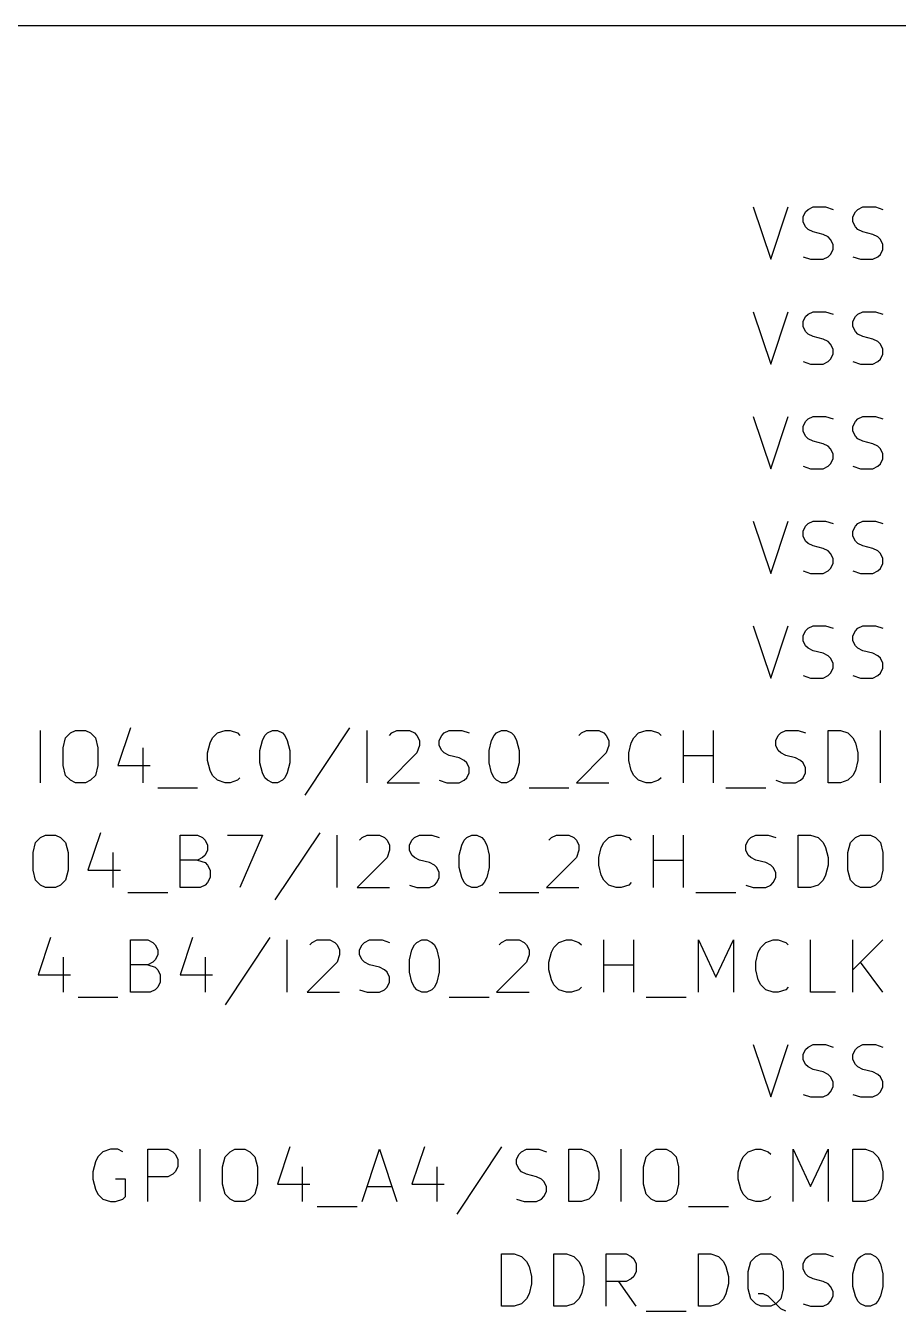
# Model space of a CAD drawing. Header units: millimetres. Extents: x 3 to 237, y -203 to -4.
# Drawn here: x 171.49 to 192.67, y -36.27 to -5.08 of the extents above; entities that cross this region are included whole.
import ezdxf

# ---------------------------------------------------------------- set-up
doc = ezdxf.new("R2010")
doc.units = ezdxf.units.MM
doc.layers.add('GREENSIXTYFIVE', color=129, linetype='CONTINUOUS')
doc.layers.add('RED', color=14, linetype='CONTINUOUS')

msp = doc.modelspace()

# ---------------------------------------------------------------- linework, layer by layer
at = {"layer": 'GREENSIXTYFIVE', "linetype": 'CONTINUOUS'}
for p, q in [((189.1453, -9.4775), (189.5686, -10.7475)), ((189.5686, -10.7475), (189.992, -9.4775)), ((190.3549, -9.7194), (190.4153, -9.5985)), ((190.4153, -9.5985), (190.4758, -9.538)), ((190.4758, -9.538), (190.5968, -9.4775)), ((190.5968, -9.4775), (190.8991, -9.4775)), ((190.8991, -9.4775), (191.0806, -9.538)), ((191.5644, -9.7194), (191.6248, -9.5985)), ((191.6248, -9.5985), (191.6853, -9.538)), ((191.6853, -9.538), (191.8063, -9.4775)), ((191.8063, -9.4775), (192.1086, -9.4775)), ((192.1086, -9.4775), (192.2901, -9.538)), ((190.3549, -9.8404), (190.3549, -9.7194)), ((190.4153, -9.9613), (190.3549, -9.8404)), ((190.4758, -10.0218), (190.4153, -9.9613)), ((191.5644, -9.8404), (191.5644, -9.7194)), ((191.6248, -9.9613), (191.5644, -9.8404)), ((191.6853, -10.0218), (191.6248, -9.9613)), ((190.5968, -10.0823), (190.4758, -10.0218)), ((190.8387, -10.1428), (190.5968, -10.0823)), ((190.9596, -10.2032), (190.8387, -10.1428)), ((191.0201, -10.2637), (190.9596, -10.2032)), ((191.0806, -10.3847), (191.0201, -10.2637)), ((191.8063, -10.0823), (191.6853, -10.0218)), ((192.0482, -10.1428), (191.8063, -10.0823)), ((192.1691, -10.2032), (192.0482, -10.1428)), ((192.2296, -10.2637), (192.1691, -10.2032)), ((192.2901, -10.3847), (192.2296, -10.2637)), ((191.0201, -10.6266), (191.0806, -10.5056)), ((191.0806, -10.5056), (191.0806, -10.3847)), ((192.2296, -10.6266), (192.2901, -10.5056)), ((192.2901, -10.5056), (192.2901, -10.3847)), ((190.3549, -10.6871), (190.5363, -10.7475)), ((190.5363, -10.7475), (190.8387, -10.7475)), ((190.8387, -10.7475), (190.9596, -10.6871)), ((190.9596, -10.6871), (191.0201, -10.6266)), ((191.5644, -10.6871), (191.7458, -10.7475)), ((191.7458, -10.7475), (192.0482, -10.7475)), ((192.0482, -10.7475), (192.1691, -10.6871)), ((192.1691, -10.6871), (192.2296, -10.6266)), ((189.1453, -12.0175), (189.5686, -13.2875)), ((189.5686, -13.2875), (189.992, -12.0175)), ((190.3549, -12.2594), (190.4153, -12.1385)), ((190.4153, -12.1385), (190.4758, -12.078)), ((190.4758, -12.078), (190.5968, -12.0175)), ((190.5968, -12.0175), (190.8991, -12.0175)), ((190.8991, -12.0175), (191.0806, -12.078)), ((191.5644, -12.2594), (191.6248, -12.1385)), ((191.6248, -12.1385), (191.6853, -12.078)), ((191.6853, -12.078), (191.8063, -12.0175)), ((191.8063, -12.0175), (192.1086, -12.0175)), ((192.1086, -12.0175), (192.2901, -12.078)), ((190.3549, -12.3804), (190.3549, -12.2594)), ((190.4153, -12.5013), (190.3549, -12.3804)), ((191.5644, -12.3804), (191.5644, -12.2594)), ((191.6248, -12.5013), (191.5644, -12.3804)), ((190.4758, -12.5618), (190.4153, -12.5013)), ((190.5968, -12.6223), (190.4758, -12.5618)), ((190.8387, -12.6828), (190.5968, -12.6223)), ((190.9596, -12.7432), (190.8387, -12.6828)), ((191.0201, -12.8037), (190.9596, -12.7432)), ((191.6853, -12.5618), (191.6248, -12.5013)), ((191.8063, -12.6223), (191.6853, -12.5618)), ((192.0482, -12.6828), (191.8063, -12.6223)), ((192.1691, -12.7432), (192.0482, -12.6828)), ((192.2296, -12.8037), (192.1691, -12.7432)), ((191.0806, -12.9247), (191.0201, -12.8037)), ((191.0201, -13.1666), (191.0806, -13.0456)), ((191.0806, -13.0456), (191.0806, -12.9247)), ((192.2901, -12.9247), (192.2296, -12.8037)), ((192.2296, -13.1666), (192.2901, -13.0456)), ((192.2901, -13.0456), (192.2901, -12.9247)), ((190.3549, -13.2271), (190.5363, -13.2875)), ((190.5363, -13.2875), (190.8387, -13.2875)), ((190.8387, -13.2875), (190.9596, -13.2271)), ((190.9596, -13.2271), (191.0201, -13.1666)), ((191.5644, -13.2271), (191.7458, -13.2875)), ((191.7458, -13.2875), (192.0482, -13.2875)), ((192.0482, -13.2875), (192.1691, -13.2271)), ((192.1691, -13.2271), (192.2296, -13.1666)), ((189.1453, -14.5575), (189.5686, -15.8275)), ((189.5686, -15.8275), (189.992, -14.5575)), ((190.4153, -14.6785), (190.4758, -14.618)), ((190.4758, -14.618), (190.5968, -14.5575)), ((190.5968, -14.5575), (190.8991, -14.5575)), ((190.8991, -14.5575), (191.0806, -14.618)), ((191.6248, -14.6785), (191.6853, -14.618)), ((191.6853, -14.618), (191.8063, -14.5575)), ((191.8063, -14.5575), (192.1086, -14.5575)), ((192.1086, -14.5575), (192.2901, -14.618)), ((190.3549, -14.7994), (190.4153, -14.6785)), ((190.3549, -14.9204), (190.3549, -14.7994)), ((190.4153, -15.0413), (190.3549, -14.9204)), ((191.5644, -14.7994), (191.6248, -14.6785)), ((191.5644, -14.9204), (191.5644, -14.7994)), ((191.6248, -15.0413), (191.5644, -14.9204)), ((190.4758, -15.1018), (190.4153, -15.0413)), ((190.5968, -15.1623), (190.4758, -15.1018)), ((190.8387, -15.2228), (190.5968, -15.1623)), ((190.9596, -15.2832), (190.8387, -15.2228)), ((191.6853, -15.1018), (191.6248, -15.0413)), ((191.8063, -15.1623), (191.6853, -15.1018)), ((192.0482, -15.2228), (191.8063, -15.1623)), ((192.1691, -15.2832), (192.0482, -15.2228)), ((191.0201, -15.3437), (190.9596, -15.2832)), ((191.0806, -15.4647), (191.0201, -15.3437)), ((191.0201, -15.7066), (191.0806, -15.5856)), ((191.0806, -15.5856), (191.0806, -15.4647)), ((192.2296, -15.3437), (192.1691, -15.2832)), ((192.2901, -15.4647), (192.2296, -15.3437)), ((192.2296, -15.7066), (192.2901, -15.5856)), ((192.2901, -15.5856), (192.2901, -15.4647)), ((190.3549, -15.7671), (190.5363, -15.8275)), ((190.5363, -15.8275), (190.8387, -15.8275)), ((190.8387, -15.8275), (190.9596, -15.7671)), ((190.9596, -15.7671), (191.0201, -15.7066)), ((191.5644, -15.7671), (191.7458, -15.8275)), ((191.7458, -15.8275), (192.0482, -15.8275)), ((192.0482, -15.8275), (192.1691, -15.7671)), ((192.1691, -15.7671), (192.2296, -15.7066)), ((189.1453, -17.0975), (189.5686, -18.3675)), ((189.5686, -18.3675), (189.992, -17.0975)), ((190.4758, -17.158), (190.5968, -17.0975)), ((190.5968, -17.0975), (190.8991, -17.0975)), ((190.8991, -17.0975), (191.0806, -17.158)), ((191.6853, -17.158), (191.8063, -17.0975)), ((191.8063, -17.0975), (192.1086, -17.0975)), ((192.1086, -17.0975), (192.2901, -17.158)), ((190.3549, -17.3394), (190.4153, -17.2185)), ((190.3549, -17.4604), (190.3549, -17.3394)), ((190.4153, -17.5813), (190.3549, -17.4604)), ((190.4153, -17.2185), (190.4758, -17.158)), ((191.5644, -17.3394), (191.6248, -17.2185)), ((191.5644, -17.4604), (191.5644, -17.3394)), ((191.6248, -17.5813), (191.5644, -17.4604)), ((191.6248, -17.2185), (191.6853, -17.158)), ((190.4758, -17.6418), (190.4153, -17.5813)), ((190.5968, -17.7023), (190.4758, -17.6418)), ((190.8387, -17.7628), (190.5968, -17.7023)), ((190.9596, -17.8232), (190.8387, -17.7628)), ((191.6853, -17.6418), (191.6248, -17.5813)), ((191.8063, -17.7023), (191.6853, -17.6418)), ((192.0482, -17.7628), (191.8063, -17.7023)), ((192.1691, -17.8232), (192.0482, -17.7628)), ((191.0201, -17.8837), (190.9596, -17.8232)), ((191.0806, -18.0047), (191.0201, -17.8837)), ((191.0806, -18.1256), (191.0806, -18.0047)), ((192.2296, -17.8837), (192.1691, -17.8232)), ((192.2901, -18.0047), (192.2296, -17.8837)), ((192.2901, -18.1256), (192.2901, -18.0047)), ((190.3549, -18.3071), (190.5363, -18.3675)), ((190.5363, -18.3675), (190.8387, -18.3675)), ((190.8387, -18.3675), (190.9596, -18.3071)), ((190.9596, -18.3071), (191.0201, -18.2466)), ((191.0201, -18.2466), (191.0806, -18.1256)), ((191.5644, -18.3071), (191.7458, -18.3675)), ((191.7458, -18.3675), (192.0482, -18.3675)), ((192.0482, -18.3675), (192.1691, -18.3071)), ((192.1691, -18.3071), (192.2296, -18.2466)), ((192.2296, -18.2466), (192.2901, -18.1256)), ((189.1453, -19.6375), (189.5686, -20.9075)), ((189.5686, -20.9075), (189.992, -19.6375)), ((190.4758, -19.698), (190.5968, -19.6375)), ((190.5968, -19.6375), (190.8991, -19.6375)), ((190.8991, -19.6375), (191.0806, -19.698)), ((191.6853, -19.698), (191.8063, -19.6375)), ((191.8063, -19.6375), (192.1086, -19.6375)), ((192.1086, -19.6375), (192.2901, -19.698)), ((190.3549, -19.8794), (190.4153, -19.7585)), ((190.3549, -20.0004), (190.3549, -19.8794)), ((190.4153, -19.7585), (190.4758, -19.698)), ((191.5644, -19.8794), (191.6248, -19.7585)), ((191.5644, -20.0004), (191.5644, -19.8794)), ((191.6248, -19.7585), (191.6853, -19.698)), ((190.4153, -20.1213), (190.3549, -20.0004)), ((190.4758, -20.1818), (190.4153, -20.1213)), ((190.5968, -20.2423), (190.4758, -20.1818)), ((190.8387, -20.3028), (190.5968, -20.2423)), ((191.6248, -20.1213), (191.5644, -20.0004)), ((191.6853, -20.1818), (191.6248, -20.1213)), ((191.8063, -20.2423), (191.6853, -20.1818)), ((192.0482, -20.3028), (191.8063, -20.2423)), ((190.9596, -20.3632), (190.8387, -20.3028)), ((191.0201, -20.4237), (190.9596, -20.3632)), ((191.0806, -20.5447), (191.0201, -20.4237)), ((191.0806, -20.6656), (191.0806, -20.5447)), ((192.1691, -20.3632), (192.0482, -20.3028)), ((192.2296, -20.4237), (192.1691, -20.3632)), ((192.2901, -20.5447), (192.2296, -20.4237)), ((192.2901, -20.6656), (192.2901, -20.5447)), ((190.3549, -20.8471), (190.5363, -20.9075)), ((190.8387, -20.9075), (190.9596, -20.8471)), ((190.9596, -20.8471), (191.0201, -20.7866)), ((191.0201, -20.7866), (191.0806, -20.6656)), ((191.5644, -20.8471), (191.7458, -20.9075)), ((192.0482, -20.9075), (192.1691, -20.8471)), ((192.1691, -20.8471), (192.2296, -20.7866)), ((192.2296, -20.7866), (192.2901, -20.6656)), ((190.5363, -20.9075), (190.8387, -20.9075)), ((191.7458, -20.9075), (192.0482, -20.9075)), ((174.0263, -22.1171), (173.724, -23.0242)), ((179.3482, -22.1171), (178.2596, -23.7499)), ((171.8491, -23.4475), (171.8491, -22.1775)), ((172.3935, -22.6009), (172.4539, -22.359)), ((172.4539, -22.359), (172.5749, -22.238)), ((172.5749, -22.238), (172.6958, -22.1775)), ((172.6958, -22.1775), (172.9377, -22.1775)), ((172.9377, -22.1775), (173.0587, -22.238)), ((173.0587, -22.238), (173.1796, -22.359)), ((173.1796, -22.359), (173.2401, -22.6009)), ((175.9615, -22.4799), (176.022, -22.359)), ((176.022, -22.359), (176.143, -22.238)), ((176.143, -22.238), (176.3244, -22.1775)), ((176.3244, -22.1775), (176.4453, -22.1775)), ((176.4453, -22.1775), (176.6268, -22.238)), ((176.6268, -22.238), (176.6872, -22.2985)), ((177.1711, -22.6613), (177.2315, -22.4194)), ((177.2315, -22.4194), (177.292, -22.2985)), ((177.292, -22.2985), (177.3525, -22.238)), ((177.3525, -22.238), (177.4734, -22.1775)), ((177.4734, -22.1775), (177.5944, -22.1775)), ((177.5944, -22.1775), (177.7153, -22.238)), ((177.7153, -22.238), (177.7758, -22.2985)), ((177.7758, -22.2985), (177.8363, -22.4194)), ((177.8363, -22.4194), (177.8968, -22.6613)), ((179.7715, -23.4475), (179.7715, -22.1775)), ((180.3159, -22.2985), (180.3763, -22.238)), ((180.3763, -22.238), (180.4973, -22.1775)), ((180.4973, -22.1775), (180.7997, -22.1775)), ((180.7997, -22.1775), (180.9206, -22.238)), ((180.9206, -22.238), (180.9811, -22.2985)), ((180.9811, -22.2985), (181.0416, -22.4194)), ((181.0416, -22.4194), (181.0416, -22.5404)), ((181.5254, -22.4194), (181.5858, -22.2985)), ((181.5254, -22.5404), (181.5254, -22.4194)), ((181.5858, -22.2985), (181.6463, -22.238)), ((181.6463, -22.238), (181.7673, -22.1775)), ((181.7673, -22.1775), (182.0696, -22.1775)), ((182.0696, -22.1775), (182.2511, -22.238)), ((182.7349, -22.6613), (182.7953, -22.4194)), ((182.7953, -22.4194), (182.8558, -22.2985)), ((182.8558, -22.2985), (182.9163, -22.238)), ((182.9163, -22.238), (183.0372, -22.1775)), ((183.0372, -22.1775), (183.1582, -22.1775)), ((183.1582, -22.1775), (183.2791, -22.238)), ((183.2791, -22.238), (183.3396, -22.2985)), ((183.3396, -22.2985), (183.4001, -22.4194)), ((183.4001, -22.4194), (183.4606, -22.6613)), ((184.912, -22.2985), (184.9724, -22.238)), ((184.9724, -22.238), (185.0934, -22.1775)), ((185.0934, -22.1775), (185.3958, -22.1775)), ((185.3958, -22.1775), (185.5167, -22.238)), ((185.5167, -22.238), (185.5772, -22.2985)), ((185.5772, -22.2985), (185.6377, -22.4194)), ((185.6377, -22.4194), (185.6377, -22.5404)), ((186.1819, -22.4799), (186.2424, -22.359)), ((186.2424, -22.359), (186.3634, -22.238)), ((186.3634, -22.238), (186.5448, -22.1775)), ((186.5448, -22.1775), (186.6657, -22.1775)), ((186.6657, -22.1775), (186.8472, -22.238)), ((186.8472, -22.238), (186.9076, -22.2985)), ((187.4519, -23.4475), (187.4519, -22.1775)), ((188.1776, -23.4475), (188.1776, -22.1775)), ((189.6896, -22.4194), (189.75, -22.2985)), ((189.6896, -22.5404), (189.6896, -22.4194)), ((189.75, -22.2985), (189.8105, -22.238)), ((189.8105, -22.238), (189.9315, -22.1775)), ((189.9315, -22.1775), (190.2338, -22.1775)), ((190.2338, -22.1775), (190.4153, -22.238)), ((190.9595, -23.4475), (190.9595, -22.1775)), ((190.9595, -22.1775), (191.2619, -22.1775)), ((191.2619, -22.1775), (191.4433, -22.238)), ((191.4433, -22.238), (191.5643, -22.359)), ((191.5643, -22.359), (191.6248, -22.4799)), ((192.2295, -23.4475), (192.2295, -22.1775)), ((172.3935, -23.0242), (172.3935, -22.6009)), ((173.2401, -22.6009), (173.2401, -23.0242)), ((174.3287, -22.6009), (174.3287, -23.4475)), ((175.9011, -22.7218), (175.9615, -22.4799)), ((175.9011, -22.9032), (175.9011, -22.7218)), ((177.1711, -22.9637), (177.1711, -22.6613)), ((177.8968, -22.6613), (177.8968, -22.9637)), ((180.9811, -22.7218), (180.2554, -23.4475)), ((181.0416, -22.5404), (180.9811, -22.7218)), ((181.5858, -22.6613), (181.5254, -22.5404)), ((181.6463, -22.7218), (181.5858, -22.6613)), ((181.7673, -22.7823), (181.6463, -22.7218)), ((182.7349, -22.9637), (182.7349, -22.6613)), ((183.4606, -22.6613), (183.4606, -22.9637)), ((185.5772, -22.7218), (184.8515, -23.4475)), ((185.6377, -22.5404), (185.5772, -22.7218)), ((186.1215, -22.7218), (186.1819, -22.4799)), ((186.1215, -22.9032), (186.1215, -22.7218)), ((189.75, -22.6613), (189.6896, -22.5404)), ((189.8105, -22.7218), (189.75, -22.6613)), ((189.9315, -22.7823), (189.8105, -22.7218)), ((191.6248, -22.4799), (191.6852, -22.7218)), ((191.6852, -22.7218), (191.6852, -22.9032)), ((172.4539, -23.2661), (172.3935, -23.0242)), ((173.2401, -23.0242), (173.1796, -23.2661)), ((173.724, -23.0242), (174.5101, -23.0242)), ((175.9615, -23.1451), (175.9011, -22.9032)), ((177.2315, -23.2056), (177.1711, -22.9637)), ((177.8968, -22.9637), (177.8363, -23.2056)), ((182.0092, -22.8428), (181.7673, -22.7823)), ((182.1301, -22.9032), (182.0092, -22.8428)), ((182.1906, -22.9637), (182.1301, -22.9032)), ((182.2511, -23.0847), (182.1906, -22.9637)), ((182.7953, -23.2056), (182.7349, -22.9637)), ((183.4606, -22.9637), (183.4001, -23.2056)), ((186.1819, -23.1451), (186.1215, -22.9032)), ((187.4519, -22.7823), (188.1776, -22.7823)), ((190.1734, -22.8428), (189.9315, -22.7823)), ((190.2943, -22.9032), (190.1734, -22.8428)), ((190.3548, -22.9637), (190.2943, -22.9032)), ((190.4153, -23.0847), (190.3548, -22.9637)), ((191.6852, -22.9032), (191.6248, -23.1451)), ((172.5749, -23.3871), (172.4539, -23.2661)), ((172.6958, -23.4475), (172.5749, -23.3871)), ((173.0587, -23.3871), (172.9377, -23.4475)), ((173.1796, -23.2661), (173.0587, -23.3871)), ((176.022, -23.2661), (175.9615, -23.1451)), ((176.143, -23.3871), (176.022, -23.2661)), ((176.3244, -23.4475), (176.143, -23.3871)), ((176.6268, -23.3871), (176.4453, -23.4475)), ((176.6872, -23.3266), (176.6268, -23.3871)), ((177.292, -23.3266), (177.2315, -23.2056)), ((177.3525, -23.3871), (177.292, -23.3266)), ((177.4734, -23.4475), (177.3525, -23.3871)), ((177.7153, -23.3871), (177.5944, -23.4475)), ((177.7758, -23.3266), (177.7153, -23.3871)), ((177.8363, -23.2056), (177.7758, -23.3266)), ((181.5254, -23.3871), (181.7068, -23.4475)), ((182.0092, -23.4475), (182.1301, -23.3871)), ((182.1301, -23.3871), (182.1906, -23.3266)), ((182.1906, -23.3266), (182.2511, -23.2056)), ((182.2511, -23.2056), (182.2511, -23.0847)), ((182.8558, -23.3266), (182.7953, -23.2056)), ((182.9163, -23.3871), (182.8558, -23.3266)), ((183.0372, -23.4475), (182.9163, -23.3871)), ((183.2791, -23.3871), (183.1582, -23.4475)), ((183.3396, -23.3266), (183.2791, -23.3871)), ((183.4001, -23.2056), (183.3396, -23.3266)), ((186.2424, -23.2661), (186.1819, -23.1451)), ((186.3634, -23.3871), (186.2424, -23.2661)), ((186.5448, -23.4475), (186.3634, -23.3871)), ((186.8472, -23.3871), (186.6657, -23.4475)), ((186.9076, -23.3266), (186.8472, -23.3871)), ((189.6896, -23.3871), (189.871, -23.4475)), ((190.1734, -23.4475), (190.2943, -23.3871)), ((190.2943, -23.3871), (190.3548, -23.3266)), ((190.3548, -23.3266), (190.4153, -23.2056)), ((190.4153, -23.2056), (190.4153, -23.0847)), ((191.4433, -23.3871), (191.2619, -23.4475)), ((191.5643, -23.2661), (191.4433, -23.3871)), ((191.6248, -23.1451), (191.5643, -23.2661)), ((172.9377, -23.4475), (172.6958, -23.4475)), ((174.6916, -23.5685), (175.6592, -23.5685)), ((176.4453, -23.4475), (176.3244, -23.4475)), ((177.5944, -23.4475), (177.4734, -23.4475)), ((180.2554, -23.4475), (181.0416, -23.4475)), ((181.7068, -23.4475), (182.0092, -23.4475)), ((183.1582, -23.4475), (183.0372, -23.4475)), ((183.7025, -23.5685), (184.6701, -23.5685)), ((184.8515, -23.4475), (185.6377, -23.4475)), ((186.6657, -23.4475), (186.5448, -23.4475)), ((188.4801, -23.5685), (189.4477, -23.5685)), ((189.871, -23.4475), (190.1734, -23.4475)), ((191.2619, -23.4475), (190.9595, -23.4475)), ((171.6678, -25.1409), (171.7282, -24.899)), ((171.7282, -24.899), (171.8492, -24.778)), ((171.8492, -24.778), (171.9701, -24.7175)), ((171.9701, -24.7175), (172.212, -24.7175)), ((172.212, -24.7175), (172.333, -24.778)), ((172.333, -24.778), (172.4539, -24.899)), ((172.4539, -24.899), (172.5144, -25.1409)), ((173.3006, -24.6571), (172.9983, -25.5642)), ((175.2358, -25.9875), (175.2358, -24.7175)), ((175.2358, -24.7175), (175.6592, -24.7175)), ((175.6592, -24.7175), (175.7801, -24.778)), ((175.7801, -24.778), (175.8406, -24.8385)), ((175.8406, -24.8385), (175.9011, -24.9594)), ((176.3849, -24.7175), (177.2315, -24.7175)), ((177.2315, -24.7175), (176.6873, -25.9875)), ((178.6225, -24.6571), (177.5339, -26.2899)), ((179.0458, -25.9875), (179.0458, -24.7175)), ((179.5902, -24.8385), (179.6506, -24.778)), ((179.6506, -24.778), (179.7716, -24.7175)), ((179.7716, -24.7175), (180.074, -24.7175)), ((180.074, -24.7175), (180.1949, -24.778)), ((180.1949, -24.778), (180.2554, -24.8385)), ((180.2554, -24.8385), (180.3159, -24.9594)), ((180.7997, -24.9594), (180.8601, -24.8385)), ((180.8601, -24.8385), (180.9206, -24.778)), ((180.9206, -24.778), (181.0416, -24.7175)), ((181.0416, -24.7175), (181.3439, -24.7175)), ((181.3439, -24.7175), (181.5254, -24.778)), ((182.0696, -24.9594), (182.1301, -24.8385)), ((182.1301, -24.8385), (182.1906, -24.778)), ((182.1906, -24.778), (182.3115, -24.7175)), ((182.3115, -24.7175), (182.4325, -24.7175)), ((182.4325, -24.7175), (182.5534, -24.778)), ((182.5534, -24.778), (182.6139, -24.8385)), ((182.6139, -24.8385), (182.6744, -24.9594)), ((184.1863, -24.8385), (184.2467, -24.778)), ((184.2467, -24.778), (184.3677, -24.7175)), ((184.3677, -24.7175), (184.6701, -24.7175)), ((184.6701, -24.7175), (184.791, -24.778)), ((184.791, -24.778), (184.8515, -24.8385)), ((184.8515, -24.8385), (184.912, -24.9594)), ((185.4562, -25.0199), (185.5167, -24.899)), ((185.5167, -24.899), (185.6377, -24.778)), ((185.6377, -24.778), (185.8191, -24.7175)), ((185.8191, -24.7175), (185.94, -24.7175)), ((185.94, -24.7175), (186.1215, -24.778)), ((186.1215, -24.778), (186.1819, -24.8385)), ((186.7262, -25.9875), (186.7262, -24.7175)), ((187.4519, -25.9875), (187.4519, -24.7175)), ((188.9639, -24.9594), (189.0243, -24.8385)), ((189.0243, -24.8385), (189.0848, -24.778)), ((189.0848, -24.778), (189.2058, -24.7175)), ((189.2058, -24.7175), (189.5081, -24.7175)), ((189.5081, -24.7175), (189.6896, -24.778)), ((190.2338, -25.9875), (190.2338, -24.7175)), ((190.2338, -24.7175), (190.5362, -24.7175)), ((190.5362, -24.7175), (190.7176, -24.778)), ((190.7176, -24.778), (190.8386, -24.899)), ((190.8386, -24.899), (190.8991, -25.0199)), ((191.4434, -25.1409), (191.5038, -24.899)), ((191.5038, -24.899), (191.6248, -24.778)), ((191.6248, -24.778), (191.7457, -24.7175)), ((191.7457, -24.7175), (191.9876, -24.7175)), ((191.9876, -24.7175), (192.1086, -24.778)), ((192.1086, -24.778), (192.2295, -24.899)), ((192.2295, -24.899), (192.29, -25.1409)), ((171.6678, -25.5642), (171.6678, -25.1409)), ((172.5144, -25.1409), (172.5144, -25.5642)), ((173.603, -25.1409), (173.603, -25.9875)), ((175.7801, -25.2618), (175.6592, -25.3223)), ((175.8406, -25.2013), (175.7801, -25.2618)), ((175.9011, -25.0804), (175.8406, -25.2013)), ((175.9011, -24.9594), (175.9011, -25.0804)), ((180.2554, -25.2618), (179.5297, -25.9875)), ((180.3159, -25.0804), (180.2554, -25.2618)), ((180.3159, -24.9594), (180.3159, -25.0804)), ((180.7997, -25.0804), (180.7997, -24.9594)), ((180.8601, -25.2013), (180.7997, -25.0804)), ((180.9206, -25.2618), (180.8601, -25.2013)), ((181.0416, -25.3223), (180.9206, -25.2618)), ((182.0092, -25.2013), (182.0696, -24.9594)), ((182.0092, -25.5037), (182.0092, -25.2013)), ((182.6744, -24.9594), (182.7349, -25.2013)), ((182.7349, -25.2013), (182.7349, -25.5037)), ((184.8515, -25.2618), (184.1258, -25.9875)), ((184.912, -25.0804), (184.8515, -25.2618)), ((184.912, -24.9594), (184.912, -25.0804)), ((185.3958, -25.2618), (185.4562, -25.0199)), ((185.3958, -25.4432), (185.3958, -25.2618)), ((188.9639, -25.0804), (188.9639, -24.9594)), ((189.0243, -25.2013), (188.9639, -25.0804)), ((189.0848, -25.2618), (189.0243, -25.2013)), ((189.2058, -25.3223), (189.0848, -25.2618)), ((190.8991, -25.0199), (190.9595, -25.2618)), ((190.9595, -25.2618), (190.9595, -25.4432)), ((191.4434, -25.5642), (191.4434, -25.1409)), ((192.29, -25.1409), (192.29, -25.5642)), ((171.7282, -25.8061), (171.6678, -25.5642)), ((172.5144, -25.5642), (172.4539, -25.8061)), ((172.9983, -25.5642), (173.7844, -25.5642)), ((175.6592, -25.3223), (175.2358, -25.3223)), ((175.6592, -25.3223), (175.8406, -25.3828)), ((175.8406, -25.3828), (175.9011, -25.4432)), ((175.9011, -25.4432), (175.9615, -25.5642)), ((175.9615, -25.5642), (175.9615, -25.7456)), ((181.2835, -25.3828), (181.0416, -25.3223)), ((181.4044, -25.4432), (181.2835, -25.3828)), ((181.4649, -25.5037), (181.4044, -25.4432)), ((181.5254, -25.6247), (181.4649, -25.5037)), ((182.0696, -25.7456), (182.0092, -25.5037)), ((182.7349, -25.5037), (182.6744, -25.7456)), ((185.4562, -25.6851), (185.3958, -25.4432)), ((186.7262, -25.3223), (187.4519, -25.3223)), ((189.4477, -25.3828), (189.2058, -25.3223)), ((189.5686, -25.4432), (189.4477, -25.3828)), ((189.6291, -25.5037), (189.5686, -25.4432)), ((189.6896, -25.6247), (189.6291, -25.5037)), ((190.9595, -25.4432), (190.8991, -25.6851)), ((191.5038, -25.8061), (191.4434, -25.5642)), ((192.29, -25.5642), (192.2295, -25.8061)), ((171.8492, -25.9271), (171.7282, -25.8061)), ((172.4539, -25.8061), (172.333, -25.9271)), ((175.9011, -25.8666), (175.8406, -25.9271)), ((175.9615, -25.7456), (175.9011, -25.8666)), ((181.4044, -25.9271), (181.4649, -25.8666)), ((181.4649, -25.8666), (181.5254, -25.7456)), ((181.5254, -25.7456), (181.5254, -25.6247)), ((182.1301, -25.8666), (182.0696, -25.7456)), ((182.1906, -25.9271), (182.1301, -25.8666)), ((182.6139, -25.8666), (182.5534, -25.9271)), ((182.6744, -25.7456), (182.6139, -25.8666)), ((185.5167, -25.8061), (185.4562, -25.6851)), ((185.6377, -25.9271), (185.5167, -25.8061)), ((186.1819, -25.8666), (186.1215, -25.9271)), ((189.5686, -25.9271), (189.6291, -25.8666)), ((189.6291, -25.8666), (189.6896, -25.7456)), ((189.6896, -25.7456), (189.6896, -25.6247)), ((190.8386, -25.8061), (190.7176, -25.9271)), ((190.8991, -25.6851), (190.8386, -25.8061)), ((191.6248, -25.9271), (191.5038, -25.8061)), ((192.2295, -25.8061), (192.1086, -25.9271)), ((171.9701, -25.9875), (171.8492, -25.9271)), ((172.212, -25.9875), (171.9701, -25.9875)), ((172.333, -25.9271), (172.212, -25.9875)), ((173.9659, -26.1085), (174.9335, -26.1085)), ((175.7196, -25.9875), (175.2358, -25.9875)), ((175.8406, -25.9271), (175.7196, -25.9875)), ((179.5297, -25.9875), (180.3159, -25.9875)), ((180.7997, -25.9271), (180.9811, -25.9875)), ((180.9811, -25.9875), (181.2835, -25.9875)), ((181.2835, -25.9875), (181.4044, -25.9271)), ((182.3115, -25.9875), (182.1906, -25.9271)), ((182.4325, -25.9875), (182.3115, -25.9875)), ((182.5534, -25.9271), (182.4325, -25.9875)), ((182.9768, -26.1085), (183.9444, -26.1085)), ((184.1258, -25.9875), (184.912, -25.9875)), ((185.8191, -25.9875), (185.6377, -25.9271)), ((185.94, -25.9875), (185.8191, -25.9875)), ((186.1215, -25.9271), (185.94, -25.9875)), ((187.7544, -26.1085), (188.722, -26.1085)), ((188.9639, -25.9271), (189.1453, -25.9875)), ((189.1453, -25.9875), (189.4477, -25.9875)), ((189.4477, -25.9875), (189.5686, -25.9271)), ((190.5362, -25.9875), (190.2338, -25.9875)), ((190.7176, -25.9271), (190.5362, -25.9875)), ((191.7457, -25.9875), (191.6248, -25.9271)), ((191.9876, -25.9875), (191.7457, -25.9875)), ((192.1086, -25.9271), (191.9876, -25.9875)), ((172.0911, -27.1971), (171.7888, -28.1042)), ((174.0263, -28.5275), (174.0263, -27.2575)), ((174.0263, -27.2575), (174.4497, -27.2575)), ((174.4497, -27.2575), (174.5706, -27.318)), ((174.5706, -27.318), (174.6311, -27.3785)), ((174.6311, -27.3785), (174.6916, -27.4994)), ((175.5382, -27.1971), (175.2359, -28.1042)), ((177.413, -27.1971), (176.3244, -28.8299)), ((177.8363, -28.5275), (177.8363, -27.2575)), ((178.3807, -27.3785), (178.4411, -27.318)), ((178.4411, -27.318), (178.5621, -27.2575)), ((178.5621, -27.2575), (178.8645, -27.2575)), ((178.8645, -27.2575), (178.9854, -27.318)), ((178.9854, -27.318), (179.0459, -27.3785)), ((179.0459, -27.3785), (179.1064, -27.4994)), ((179.5902, -27.4994), (179.6506, -27.3785)), ((179.6506, -27.3785), (179.7111, -27.318)), ((179.7111, -27.318), (179.8321, -27.2575)), ((179.8321, -27.2575), (180.1344, -27.2575)), ((180.1344, -27.2575), (180.3159, -27.318)), ((180.8601, -27.4994), (180.9206, -27.3785)), ((180.9206, -27.3785), (180.9811, -27.318)), ((180.9811, -27.318), (181.102, -27.2575)), ((181.102, -27.2575), (181.223, -27.2575)), ((181.223, -27.2575), (181.3439, -27.318)), ((181.3439, -27.318), (181.4044, -27.3785)), ((181.4044, -27.3785), (181.4649, -27.4994)), ((182.9768, -27.3785), (183.0372, -27.318)), ((183.0372, -27.318), (183.1582, -27.2575)), ((183.1582, -27.2575), (183.4606, -27.2575)), ((183.4606, -27.2575), (183.5815, -27.318)), ((183.5815, -27.318), (183.642, -27.3785)), ((183.642, -27.3785), (183.7025, -27.4994)), ((184.2467, -27.5599), (184.3072, -27.439)), ((184.3072, -27.439), (184.4282, -27.318)), ((184.4282, -27.318), (184.6096, -27.2575)), ((184.6096, -27.2575), (184.7305, -27.2575)), ((184.7305, -27.2575), (184.912, -27.318)), ((184.912, -27.318), (184.9724, -27.3785)), ((185.5167, -28.5275), (185.5167, -27.2575)), ((186.2424, -28.5275), (186.2424, -27.2575)), ((187.8148, -28.5275), (187.8148, -27.2575)), ((187.8148, -27.2575), (188.2382, -28.1647)), ((188.2382, -28.1647), (188.6615, -27.2575)), ((188.6615, -27.2575), (188.6615, -28.5275)), ((189.2662, -27.5599), (189.3267, -27.439)), ((189.3267, -27.439), (189.4477, -27.318)), ((189.4477, -27.318), (189.6291, -27.2575)), ((189.6291, -27.2575), (189.75, -27.2575)), ((189.75, -27.2575), (189.9315, -27.318)), ((189.9315, -27.318), (189.9919, -27.3785)), ((190.5362, -28.5275), (190.5362, -27.2575)), ((191.5643, -28.5275), (191.5643, -27.2575)), ((192.29, -27.2575), (191.5643, -27.9832)), ((172.3935, -27.6809), (172.3935, -28.5275)), ((174.6311, -27.7413), (174.5706, -27.8018)), ((174.6916, -27.6204), (174.6311, -27.7413)), ((174.6916, -27.4994), (174.6916, -27.6204)), ((175.8406, -27.6809), (175.8406, -28.5275)), ((179.1064, -27.6204), (179.0459, -27.8018)), ((179.1064, -27.4994), (179.1064, -27.6204)), ((179.5902, -27.6204), (179.5902, -27.4994)), ((179.6506, -27.7413), (179.5902, -27.6204)), ((179.7111, -27.8018), (179.6506, -27.7413)), ((180.7997, -27.7413), (180.8601, -27.4994)), ((180.7997, -28.0437), (180.7997, -27.7413)), ((181.4649, -27.4994), (181.5254, -27.7413)), ((181.5254, -27.7413), (181.5254, -28.0437)), ((183.7025, -27.6204), (183.642, -27.8018)), ((183.7025, -27.4994), (183.7025, -27.6204)), ((184.1863, -27.8018), (184.2467, -27.5599)), ((189.2058, -27.8018), (189.2662, -27.5599)), ((174.4497, -27.8623), (174.0263, -27.8623)), ((174.5706, -27.8018), (174.4497, -27.8623)), ((174.4497, -27.8623), (174.6311, -27.9228)), ((174.6311, -27.9228), (174.6916, -27.9832)), ((174.6916, -27.9832), (174.752, -28.1042)), ((179.0459, -27.8018), (178.3202, -28.5275)), ((179.8321, -27.8623), (179.7111, -27.8018)), ((180.074, -27.9228), (179.8321, -27.8623)), ((180.1949, -27.9832), (180.074, -27.9228)), ((180.2554, -28.0437), (180.1949, -27.9832)), ((180.3159, -28.1647), (180.2554, -28.0437)), ((180.8601, -28.2856), (180.7997, -28.0437)), ((181.5254, -28.0437), (181.4649, -28.2856)), ((183.642, -27.8018), (182.9163, -28.5275)), ((184.1863, -27.9832), (184.1863, -27.8018)), ((184.2467, -28.2251), (184.1863, -27.9832)), ((185.5167, -27.8623), (186.2424, -27.8623)), ((189.2058, -27.9832), (189.2058, -27.8018)), ((189.2662, -28.2251), (189.2058, -27.9832)), ((192.29, -28.5275), (191.7458, -27.8018)), ((171.7888, -28.1042), (172.5749, -28.1042)), ((174.752, -28.2856), (174.6916, -28.4066)), ((174.752, -28.1042), (174.752, -28.2856)), ((175.2359, -28.1042), (176.022, -28.1042)), ((180.2554, -28.4066), (180.3159, -28.2856)), ((180.3159, -28.2856), (180.3159, -28.1647)), ((180.9206, -28.4066), (180.8601, -28.2856)), ((181.4649, -28.2856), (181.4044, -28.4066)), ((184.3072, -28.3461), (184.2467, -28.2251)), ((184.4282, -28.4671), (184.3072, -28.3461)), ((189.3267, -28.3461), (189.2662, -28.2251)), ((189.4477, -28.4671), (189.3267, -28.3461)), ((172.7564, -28.6485), (173.724, -28.6485)), ((174.5101, -28.5275), (174.0263, -28.5275)), ((174.6311, -28.4671), (174.5101, -28.5275)), ((174.6916, -28.4066), (174.6311, -28.4671)), ((178.3202, -28.5275), (179.1064, -28.5275)), ((179.5902, -28.4671), (179.7716, -28.5275)), ((179.7716, -28.5275), (180.074, -28.5275)), ((180.074, -28.5275), (180.1949, -28.4671)), ((180.1949, -28.4671), (180.2554, -28.4066)), ((180.9811, -28.4671), (180.9206, -28.4066)), ((181.102, -28.5275), (180.9811, -28.4671)), ((181.223, -28.5275), (181.102, -28.5275)), ((181.3439, -28.4671), (181.223, -28.5275)), ((181.4044, -28.4066), (181.3439, -28.4671)), ((181.7673, -28.6485), (182.7349, -28.6485)), ((182.9163, -28.5275), (183.7025, -28.5275)), ((184.6096, -28.5275), (184.4282, -28.4671)), ((184.7305, -28.5275), (184.6096, -28.5275)), ((184.912, -28.4671), (184.7305, -28.5275)), ((184.9724, -28.4066), (184.912, -28.4671)), ((186.5449, -28.6485), (187.5125, -28.6485)), ((189.6291, -28.5275), (189.4477, -28.4671)), ((189.75, -28.5275), (189.6291, -28.5275)), ((189.9315, -28.4671), (189.75, -28.5275)), ((189.9919, -28.4066), (189.9315, -28.4671)), ((191.141, -28.5275), (190.5362, -28.5275)), ((189.1453, -29.7975), (189.5686, -31.0675)), ((189.5686, -31.0675), (189.992, -29.7975)), ((190.3549, -30.0394), (190.4153, -29.9185)), ((190.4153, -29.9185), (190.4758, -29.858)), ((190.4758, -29.858), (190.5968, -29.7975)), ((190.5968, -29.7975), (190.8991, -29.7975)), ((190.8991, -29.7975), (191.0806, -29.858)), ((191.5644, -30.0394), (191.6248, -29.9185)), ((191.6248, -29.9185), (191.6853, -29.858)), ((191.6853, -29.858), (191.8063, -29.7975)), ((191.8063, -29.7975), (192.1086, -29.7975)), ((192.1086, -29.7975), (192.2901, -29.858)), ((190.3549, -30.1604), (190.3549, -30.0394)), ((190.4153, -30.2813), (190.3549, -30.1604)), ((191.5644, -30.1604), (191.5644, -30.0394)), ((191.6248, -30.2813), (191.5644, -30.1604)), ((190.4758, -30.3418), (190.4153, -30.2813)), ((190.5968, -30.4023), (190.4758, -30.3418)), ((190.8387, -30.4628), (190.5968, -30.4023)), ((190.9596, -30.5232), (190.8387, -30.4628)), ((191.0201, -30.5837), (190.9596, -30.5232)), ((191.6853, -30.3418), (191.6248, -30.2813)), ((191.8063, -30.4023), (191.6853, -30.3418)), ((192.0482, -30.4628), (191.8063, -30.4023)), ((192.1691, -30.5232), (192.0482, -30.4628)), ((192.2296, -30.5837), (192.1691, -30.5232)), ((191.0806, -30.7047), (191.0201, -30.5837)), ((191.0201, -30.9466), (191.0806, -30.8256)), ((191.0806, -30.8256), (191.0806, -30.7047)), ((192.2901, -30.7047), (192.2296, -30.5837)), ((192.2296, -30.9466), (192.2901, -30.8256)), ((192.2901, -30.8256), (192.2901, -30.7047)), ((190.3549, -31.0071), (190.5363, -31.0675)), ((190.5363, -31.0675), (190.8387, -31.0675)), ((190.8387, -31.0675), (190.9596, -31.0071)), ((190.9596, -31.0071), (191.0201, -30.9466)), ((191.5644, -31.0071), (191.7458, -31.0675)), ((191.7458, -31.0675), (192.0482, -31.0675)), ((192.0482, -31.0675), (192.1691, -31.0071)), ((192.1691, -31.0071), (192.2296, -30.9466)), ((173.361, -32.398), (173.24, -32.519)), ((173.5424, -32.3375), (173.361, -32.398)), ((173.7238, -32.3375), (173.5424, -32.3375)), ((173.8448, -32.398), (173.7238, -32.3375)), ((174.4495, -33.6075), (174.4495, -32.3375)), ((174.4495, -32.3375), (174.9333, -32.3375)), ((174.9333, -32.3375), (175.0543, -32.398)), ((175.0543, -32.398), (175.1148, -32.4585)), ((175.7195, -33.6075), (175.7195, -32.3375)), ((176.3243, -32.519), (176.4453, -32.398)), ((176.4453, -32.398), (176.5662, -32.3375)), ((176.5662, -32.3375), (176.8081, -32.3375)), ((176.8081, -32.3375), (176.9291, -32.398)), ((176.9291, -32.398), (177.05, -32.519)), ((177.8967, -32.2771), (177.5944, -33.1842)), ((179.6505, -33.6075), (180.0738, -32.3375)), ((180.0738, -32.3375), (180.4972, -33.6075)), ((181.1624, -32.2771), (180.8601, -33.1842)), ((183.0372, -32.2771), (181.9486, -33.9099)), ((183.4605, -32.4585), (183.521, -32.398)), ((183.521, -32.398), (183.642, -32.3375)), ((183.642, -32.3375), (183.9443, -32.3375)), ((183.9443, -32.3375), (184.1258, -32.398)), ((184.67, -33.6075), (184.67, -32.3375)), ((184.67, -32.3375), (184.9724, -32.3375)), ((184.9724, -32.3375), (185.1538, -32.398)), ((185.1538, -32.398), (185.2748, -32.519)), ((185.94, -33.6075), (185.94, -32.3375)), ((186.5448, -32.519), (186.6658, -32.398)), ((186.6658, -32.398), (186.7867, -32.3375)), ((186.7867, -32.3375), (187.0286, -32.3375)), ((187.0286, -32.3375), (187.1496, -32.398)), ((187.1496, -32.398), (187.2705, -32.519)), ((188.9034, -32.519), (189.0244, -32.398)), ((189.0244, -32.398), (189.2058, -32.3375)), ((189.2058, -32.3375), (189.3267, -32.3375)), ((189.3267, -32.3375), (189.5082, -32.398)), ((189.5082, -32.398), (189.5686, -32.4585)), ((190.1129, -33.6075), (190.1129, -32.3375)), ((190.1129, -32.3375), (190.5363, -33.2447)), ((190.5363, -33.2447), (190.9596, -32.3375)), ((190.9596, -32.3375), (190.9596, -33.6075)), ((191.5643, -33.6075), (191.5643, -32.3375)), ((191.5643, -32.3375), (191.8667, -32.3375)), ((191.8667, -32.3375), (192.0481, -32.398)), ((192.0481, -32.398), (192.1691, -32.519)), ((173.1795, -32.6399), (173.1191, -32.8818)), ((173.24, -32.519), (173.1795, -32.6399)), ((175.1148, -32.4585), (175.1752, -32.5794)), ((175.1752, -32.5794), (175.1752, -32.7609)), ((176.2639, -32.7609), (176.3243, -32.519)), ((177.05, -32.519), (177.1105, -32.7609)), ((183.4001, -32.5794), (183.4605, -32.4585)), ((183.4001, -32.7004), (183.4001, -32.5794)), ((183.4605, -32.8213), (183.4001, -32.7004)), ((185.2748, -32.519), (185.3353, -32.6399)), ((185.3353, -32.6399), (185.3957, -32.8818)), ((186.4844, -32.7609), (186.5448, -32.519)), ((187.2705, -32.519), (187.331, -32.7609)), ((188.7825, -32.8818), (188.8429, -32.6399)), ((188.8429, -32.6399), (188.9034, -32.519)), ((192.1691, -32.519), (192.2296, -32.6399)), ((192.2296, -32.6399), (192.29, -32.8818)), ((173.1191, -32.8818), (173.1191, -33.0632)), ((174.9333, -33.0028), (174.4495, -33.0028)), ((175.0543, -32.9423), (174.9333, -33.0028)), ((175.1148, -32.8818), (175.0543, -32.9423)), ((175.1752, -32.7609), (175.1148, -32.8818)), ((176.2639, -33.1842), (176.2639, -32.7609)), ((177.1105, -32.7609), (177.1105, -33.1842)), ((178.1991, -32.7609), (178.1991, -33.6075)), ((181.4648, -32.7609), (181.4648, -33.6075)), ((183.521, -32.8818), (183.4605, -32.8213)), ((183.642, -32.9423), (183.521, -32.8818)), ((183.8839, -33.0028), (183.642, -32.9423)), ((184.0048, -33.0632), (183.8839, -33.0028)), ((185.3957, -32.8818), (185.3957, -33.0632)), ((186.4844, -33.1842), (186.4844, -32.7609)), ((187.331, -32.7609), (187.331, -33.1842)), ((188.7825, -33.0632), (188.7825, -32.8818)), ((192.29, -32.8818), (192.29, -33.0632)), ((173.1191, -33.0632), (173.1795, -33.3051)), ((173.1795, -33.3051), (173.24, -33.4261)), ((173.9052, -33.0632), (173.6633, -33.0632)), ((173.9052, -33.4866), (173.9052, -33.0632)), ((176.3243, -33.4261), (176.2639, -33.1842)), ((177.1105, -33.1842), (177.05, -33.4261)), ((177.5944, -33.1842), (178.3805, -33.1842)), ((179.7715, -33.2447), (180.3762, -33.2447)), ((180.8601, -33.1842), (181.6462, -33.1842)), ((184.0653, -33.1237), (184.0048, -33.0632)), ((184.1258, -33.2447), (184.0653, -33.1237)), ((184.0653, -33.4866), (184.1258, -33.3656)), ((184.1258, -33.3656), (184.1258, -33.2447)), ((185.3353, -33.3051), (185.2748, -33.4261)), ((185.3957, -33.0632), (185.3353, -33.3051)), ((186.5448, -33.4261), (186.4844, -33.1842)), ((187.331, -33.1842), (187.2705, -33.4261)), ((188.8429, -33.3051), (188.7825, -33.0632)), ((188.9034, -33.4261), (188.8429, -33.3051)), ((192.2296, -33.3051), (192.1691, -33.4261)), ((192.29, -33.0632), (192.2296, -33.3051)), ((173.24, -33.4261), (173.361, -33.5471)), ((173.361, -33.5471), (173.5424, -33.6075)), ((173.5424, -33.6075), (173.6633, -33.6075)), ((173.6633, -33.6075), (173.8448, -33.5471)), ((173.8448, -33.5471), (173.9052, -33.4866)), ((176.4453, -33.5471), (176.3243, -33.4261)), ((176.5662, -33.6075), (176.4453, -33.5471)), ((176.8081, -33.6075), (176.5662, -33.6075)), ((176.9291, -33.5471), (176.8081, -33.6075)), ((177.05, -33.4261), (176.9291, -33.5471)), ((183.4001, -33.5471), (183.5815, -33.6075)), ((183.5815, -33.6075), (183.8839, -33.6075)), ((183.8839, -33.6075), (184.0048, -33.5471)), ((184.0048, -33.5471), (184.0653, -33.4866)), ((184.9724, -33.6075), (184.67, -33.6075)), ((185.1538, -33.5471), (184.9724, -33.6075)), ((185.2748, -33.4261), (185.1538, -33.5471)), ((186.6658, -33.5471), (186.5448, -33.4261)), ((186.7867, -33.6075), (186.6658, -33.5471)), ((187.0286, -33.6075), (186.7867, -33.6075)), ((187.1496, -33.5471), (187.0286, -33.6075)), ((187.2705, -33.4261), (187.1496, -33.5471)), ((189.0244, -33.5471), (188.9034, -33.4261)), ((189.2058, -33.6075), (189.0244, -33.5471)), ((189.3267, -33.6075), (189.2058, -33.6075)), ((189.5082, -33.5471), (189.3267, -33.6075)), ((189.5686, -33.4866), (189.5082, -33.5471)), ((191.8667, -33.6075), (191.5643, -33.6075)), ((192.0481, -33.5471), (191.8667, -33.6075)), ((192.1691, -33.4261), (192.0481, -33.5471)), ((178.562, -33.7285), (179.5296, -33.7285)), ((187.573, -33.7285), (188.5406, -33.7285)), ((183.0372, -36.1475), (183.0372, -34.8775)), ((183.0372, -34.8775), (183.3396, -34.8775)), ((183.3396, -34.8775), (183.521, -34.938)), ((184.3072, -36.1475), (184.3072, -34.8775)), ((184.3072, -34.8775), (184.6096, -34.8775)), ((184.6096, -34.8775), (184.791, -34.938)), ((185.5772, -36.1475), (185.5772, -34.8775)), ((185.5772, -34.8775), (186.061, -34.8775)), ((186.061, -34.8775), (186.182, -34.938)), ((187.8148, -36.1475), (187.8148, -34.8775)), ((187.8148, -34.8775), (188.1172, -34.8775)), ((188.1172, -34.8775), (188.2986, -34.938)), ((189.2058, -34.938), (189.3267, -34.8775)), ((189.3267, -34.8775), (189.5686, -34.8775)), ((189.5686, -34.8775), (189.6896, -34.938)), ((190.4758, -34.938), (190.5968, -34.8775)), ((190.5968, -34.8775), (190.8991, -34.8775)), ((190.8991, -34.8775), (191.0806, -34.938)), ((191.7458, -34.938), (191.8667, -34.8775)), ((191.8667, -34.8775), (191.9877, -34.8775)), ((191.9877, -34.8775), (192.1086, -34.938)), ((183.521, -34.938), (183.642, -35.059)), ((183.642, -35.059), (183.7025, -35.1799)), ((183.7025, -35.1799), (183.7629, -35.4218)), ((184.791, -34.938), (184.912, -35.059)), ((184.912, -35.059), (184.9725, -35.1799)), ((184.9725, -35.1799), (185.0329, -35.4218)), ((186.182, -34.938), (186.2425, -34.9985)), ((186.2425, -34.9985), (186.3029, -35.1194)), ((186.3029, -35.1194), (186.3029, -35.3009)), ((188.2986, -34.938), (188.4196, -35.059)), ((188.4196, -35.059), (188.4801, -35.1799)), ((188.4801, -35.1799), (188.5405, -35.4218)), ((189.0244, -35.3009), (189.0848, -35.059)), ((189.0848, -35.059), (189.2058, -34.938)), ((189.6896, -34.938), (189.8105, -35.059)), ((189.8105, -35.059), (189.871, -35.3009)), ((190.3549, -35.1194), (190.4153, -34.9985)), ((190.3549, -35.2404), (190.3549, -35.1194)), ((190.4153, -35.3613), (190.3549, -35.2404)), ((190.4153, -34.9985), (190.4758, -34.938)), ((191.5644, -35.3613), (191.6248, -35.1194)), ((191.6248, -35.1194), (191.6853, -34.9985)), ((191.6853, -34.9985), (191.7458, -34.938)), ((192.1086, -34.938), (192.1691, -34.9985)), ((192.1691, -34.9985), (192.2296, -35.1194)), ((192.2296, -35.1194), (192.2901, -35.3613)), ((183.7629, -35.4218), (183.7629, -35.6032)), ((185.0329, -35.4218), (185.0329, -35.6032)), ((186.061, -35.5428), (185.5772, -35.5428)), ((186.3029, -36.1475), (185.8796, -35.5428)), ((186.182, -35.4823), (186.061, -35.5428)), ((186.2425, -35.4218), (186.182, -35.4823)), ((186.3029, -35.3009), (186.2425, -35.4218)), ((188.5405, -35.4218), (188.5405, -35.6032)), ((189.0244, -35.7242), (189.0244, -35.3009)), ((189.871, -35.3009), (189.871, -35.7242)), ((190.4758, -35.4218), (190.4153, -35.3613)), ((190.5968, -35.4823), (190.4758, -35.4218)), ((190.8387, -35.5428), (190.5968, -35.4823)), ((190.9596, -35.6032), (190.8387, -35.5428)), ((191.5644, -35.6637), (191.5644, -35.3613)), ((192.2901, -35.3613), (192.2901, -35.6637)), ((183.7025, -35.8451), (183.642, -35.9661)), ((183.7629, -35.6032), (183.7025, -35.8451)), ((184.9725, -35.8451), (184.912, -35.9661)), ((185.0329, -35.6032), (184.9725, -35.8451)), ((188.4801, -35.8451), (188.4196, -35.9661)), ((188.5405, -35.6032), (188.4801, -35.8451)), ((189.0848, -35.9661), (189.0244, -35.7242)), ((189.3872, -35.8451), (189.2663, -35.8451)), ((189.5082, -35.9056), (189.3872, -35.8451)), ((189.871, -35.7242), (189.8105, -35.9661)), ((191.0201, -35.6637), (190.9596, -35.6032)), ((191.0806, -35.7847), (191.0201, -35.6637)), ((191.0806, -35.9056), (191.0806, -35.7847)), ((191.6248, -35.9056), (191.5644, -35.6637)), ((192.2901, -35.6637), (192.2296, -35.9056)), ((183.3396, -36.1475), (183.0372, -36.1475)), ((183.521, -36.0871), (183.3396, -36.1475)), ((183.642, -35.9661), (183.521, -36.0871)), ((184.6096, -36.1475), (184.3072, -36.1475)), ((184.791, -36.0871), (184.6096, -36.1475)), ((184.912, -35.9661), (184.791, -36.0871)), ((188.1172, -36.1475), (187.8148, -36.1475)), ((188.2986, -36.0871), (188.1172, -36.1475)), ((188.4196, -35.9661), (188.2986, -36.0871)), ((189.2058, -36.0871), (189.0848, -35.9661)), ((189.3267, -36.1475), (189.2058, -36.0871)), ((189.5686, -36.1475), (189.3267, -36.1475)), ((189.6896, -36.0871), (189.5082, -35.9056)), ((189.6896, -36.0871), (189.5686, -36.1475)), ((189.8105, -35.9661), (189.6896, -36.0871)), ((189.8105, -36.208), (189.6896, -36.0871)), ((190.3549, -36.0871), (190.5363, -36.1475)), ((190.5363, -36.1475), (190.8387, -36.1475)), ((190.8387, -36.1475), (190.9596, -36.0871)), ((190.9596, -36.0871), (191.0201, -36.0266)), ((191.0201, -36.0266), (191.0806, -35.9056)), ((191.6853, -36.0266), (191.6248, -35.9056)), ((191.7458, -36.0871), (191.6853, -36.0266)), ((191.8667, -36.1475), (191.7458, -36.0871)), ((191.9877, -36.1475), (191.8667, -36.1475)), ((192.1086, -36.0871), (191.9877, -36.1475)), ((192.1691, -36.0266), (192.1086, -36.0871)), ((192.2296, -35.9056), (192.1691, -36.0266)), ((186.5449, -36.2685), (187.5125, -36.2685)), ((189.9315, -36.2685), (189.8105, -36.208))]:
    msp.add_line(p, q, dxfattribs=at)
at = {"layer": 'RED', "linetype": 'CONTINUOUS'}
msp.add_line((193.04, -5.08), (45.72, -5.08), dxfattribs=at)

doc.saveas('drawing.dxf')
